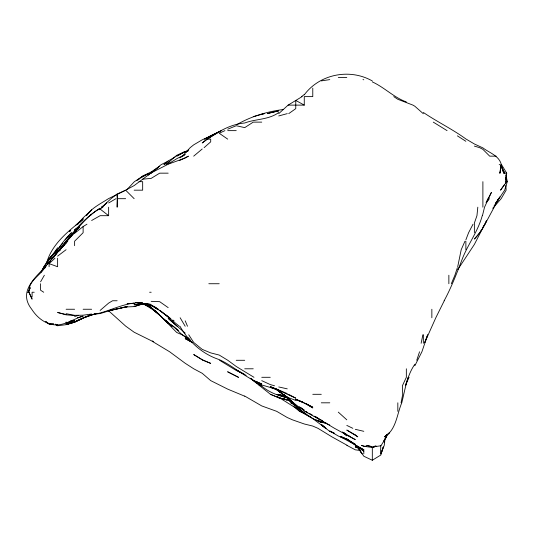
<?xml version="1.0" encoding="UTF-8"?>
<svg xmlns="http://www.w3.org/2000/svg" width="534" height="534" viewBox="0 0 534 534"><rect width="100%" height="100%" fill="white"/><g stroke="black" fill="none" stroke-linecap="round" stroke-linejoin="round"><path stroke-width="0.8" d="M505.438 179.351L505.498 177.802M101.881 207.185L111.005 198.681L117.146 194.029L117.5 198.681L117.146 207.185L117.146 194.029L125.65 190.177L134.154 185.565L151.175 172.889L167.322 164.659M383.726 440.764L386.636 436.839L386.723 435.29M477.817 207.185L476.949 215.689L474.379 223.038L474.379 232.704M385.067 438.381L384.253 445.343L380.956 453.847L382.938 447.659M499.897 172.469L499.897 173.163L500.885 165.433M384.18 442.252L384.4 440.704M501.546 164.659L506.719 173.163L505.351 181.667L507.3 181.667L505.892 174.711M499.897 173.163L501.359 164.659C499.156 155.608 489.491 152.944 482.89 147.891L474.379 143.98L465.875 138.953C452.338 129.108 437.186 121.845 423.349 112.46M401.074 402.816L402.723 394.306L402.376 385.802L406.341 377.298L406.341 368.794M421.139 343.275L422.875 334.771M482.442 215.689L484.538 207.185L491.393 192.44L488.483 197.987M457.711 266.726L461.202 249.712L464.967 241.208M414.838 364.261C406.861 375.696 405.086 389.653 401.768 402.816C396.809 414.404 396.361 429.683 384.527 436.839L389.326 432.854L385.101 436.839M383.265 446.891L380.815 455.021L372.318 460.255L363.808 456.223L356.438 445.343M387.157 434.516L386.489 436.839L381.229 445.343M46.458 263.629C51.458 244.238 68.198 231.235 83.124 219.32L79.646 222.571M405.593 385.188L408.196 377.298M507.3 181.667L504.67 190.177L494.117 205.877M457.371 267.734L454.901 275.23L451.33 283.734M416.734 360.29L419.564 351.779M482.249 215.689C478.15 230.975 468.391 243.671 462.557 258.222C457.031 272.647 451.51 287.132 444.154 300.749M386.202 435.29L385.661 436.839L386.576 434.709M465.875 239.833L468.598 232.704L473.031 224.2M424.71 342.501L427.687 334.771L421.907 351.779L414.838 365.757M405.593 385.181L406.341 383.312M30.251 287.606L28.382 292.245L30.138 287.986M486.581 220.655L474.379 244.432L457.798 269.557M47.613 261.767L49.101 258.222L47.486 261.767M486.527 220.655C483.757 227.517 479.525 233.745 474.379 239.052L479.792 232.704L481.728 229.306M424.724 342.568L435.817 317.757L444.261 300.749M406.341 383.352L409.077 377.298M42.54 270.244L44.162 266.726L41.665 271.359M47.339 262.287L49.322 258.222L44.282 266.726L45.597 264.764M48.047 260.832L49.101 258.616L57.612 249.712L62.705 243.17M40.958 272.42L43.855 266.726L49.101 258.696M40.591 281.825L44.362 275.23M487.248 200.096L488.123 198.681M148.686 175.125L151.175 171.941L159.673 166.174M49.101 259.537L57.612 247.776M486.628 201.298L488.29 198.681L487.388 200.07M495.352 203.915L499.897 196.939L495.332 203.915L498.729 198.681L485.026 224.2L482.89 227.264M63.045 246.388L66.116 241.722L62.491 247.048M46.471 263.462L47.786 261.5M504.643 184.283L500.545 190.177L506.793 181.667L505.978 175.486M505.551 182.975L506.466 181.667M49.562 262.167L50.476 260.852M51.391 259.537L65.949 241.208L63.005 245.133M62.491 247.149L63.399 245.867M64.307 244.579L66.116 242.015L59.801 249.712L63.486 245.7M380.482 453.847L380.815 445.343M49.936 258.222L49.101 259.377L57.251 249.712L49.936 258.222C58.126 250.519 63.125 240.2 71.523 232.704L65.175 239.973M44.863 268.015L45.811 266.726L44.863 267.914M59.541 251.007L60.509 249.712M486.294 202.526L489.217 198.681L486.053 202.499M492.728 208.327L501.152 198.681L506.132 190.177L505.872 185.538M66.116 242.109L60.075 249.712L66.116 242.256L57.612 251.761L53.393 257.575L57.612 252.015L47.519 264.377M66.116 242.269C59.841 250.967 51.471 257.875 45.383 266.726C40.304 275.824 28.395 280.483 28.889 292.245L32.093 299.153L29.003 292.245L27.414 292.245M74.62 233.311L83.124 226.556L86.969 224.2M64.08 245.346L66.116 242.85M74.179 232.704L66.89 241.208L76.135 230.882M77.65 229.059L79.165 227.237M52.779 258.222L53.747 257.068M74.62 232.17C82.042 223.232 89.759 214.114 100.132 208.474L98.957 209.522L100.132 208.494M66.116 243.13L67.765 241.208M74.62 232.704L76.188 230.882L74.62 232.657M77.764 229.059L79.332 227.237L77.236 229.633M70.648 236.348L66.116 241.208L73.445 232.704L66.49 241.208C75.708 228.305 86.662 216.637 100.132 208.12M46.471 265.552C35.251 277.733 17.756 291.497 31.706 309.253L32.093 309.827C37.774 318.444 46.885 325.313 57.612 324.932C66.843 324.211 74.413 318.551 83.124 316.148L77.35 317.757M64.541 244.552L66.116 242.83M126.972 189.59L134.394 181.667L142.665 176.347L149.206 173.163L140.696 177.956M75.708 225.335L83.124 218.273L77.704 224.2L83.124 217.825L91.634 209.935L86.334 215.689C91.808 207.813 100.619 203.741 108.429 198.681L117.146 194.416M304.267 94.845C319.766 73.986 349.857 68.132 372.318 80.968M49.101 266.726L49.101 263.642L54.955 258.222M278.755 113.629L288.12 105.118L302.097 96.614M74.62 230.888L76.355 229.34M204.108 147.644L210.703 141.844L210.703 139.14L206.905 139.14L202.206 142.978C214.815 133.667 228.706 124.402 244.726 122.987C255.926 118.795 268.629 119.896 278.755 112.534M104.377 205.069L106.813 202.947L104.27 205.069M101.78 207.185L103.022 206.124M193.695 156.155L202.206 148.986M157.85 167.676L151.175 173.163L161.121 164.659L168.183 161.094L163.938 164.659L168.183 160.954L175.092 156.956M166.248 164.659L168.183 163.084M98.917 209.782L100.132 208.794M136.657 180.719L142.665 175.986L152.59 171.401M169.492 161.795L166.027 164.659L176.687 155.314L185.191 151.442L176.687 156.155L188.736 149.86M301.57 96.614L304.267 94.531M57.612 256.133L66.082 249.712M219.214 131.671L210.703 135.823L206.244 139.14L210.703 135.823L221.396 130.636L206.905 139.14M138.079 179.811L139.387 178.883M288.74 113.629L295.763 108.642L295.763 100.419L304.267 105.118L304.267 96.614L312.777 96.614L312.777 88.11M179.898 157.917L182.468 156.155L190.177 147.644L193.695 144.854L202.206 139.815L210.703 135.97L204.629 139.14L210.703 135.823M102.908 207.185L100.132 209.074L108.642 215.689L108.642 207.185M182.721 156.155L185.191 154.473L176.687 158.745L168.183 164.025M100.132 310.421L108.642 303.092L112.601 300.749L117.146 300.749M101.467 207.185L104.077 205.63M108.642 202.973L115.945 198.681M91.634 220.495L100.132 215.689L108.642 215.689M188.028 150.835L185.191 152.43L188.028 151.015M236.949 124.555C251.12 116.359 267.214 111.586 283.394 109.497M68.953 322.242L66.116 323.637L70.368 321.802M83.124 317.917L74.62 322.115L66.116 324.685L57.612 325.747L55.643 324.251M117.854 194.069L124.943 190.591M83.124 318.084L74.62 322.242L66.116 324.572L74.62 322.115L90.893 314.686M224.934 130.636L219.214 133.246L227.718 139.14M179.524 160.547L188.429 156.155L185.191 158.031L168.183 164.192M83.584 317.757L90.9 314.659M227.718 129.201L236.228 125.724L244.726 127.626L253.236 122.132L261.747 122.132M372.318 447.485L375.756 446.144L372.318 447.485L363.808 446.291L361.465 445.343L363.808 446.084M83.811 317.757L95.499 313.732L83.651 317.757L74.62 321.742L66.116 322.763M134.154 306.596L142.665 303.933L148.078 304.193L142.665 303.946L134.154 306.596L125.65 306.99L108.642 310.921L114.149 309.253L100.132 313.591L93.951 314.085M253.236 116.652L264.297 113.629L261.747 114.223M74.62 316.508L78.485 315.42M372.318 447.372L376.704 446.157M278.755 115.938L287.259 113.629M117.921 308.745L125.65 306.763M115.938 309.253L117.146 308.946M125.65 307.057L127.199 306.75L108.642 310.654L115.124 309.406M91.634 314.76C109.049 312.377 124.682 301.396 142.665 302.998L137.251 302.524M373.847 446.391L375.382 446.09M140.342 304.233L142.665 303.813L151.175 307.123L145.502 304.587M69.206 321.468L74.62 320.634L70.755 320.954M321.281 80.888L329.785 79.606M380.815 445.777L372.318 447.011L366.684 445.343L371.51 446.497M91.634 314.019L83.124 315.2L74.62 315.32L66.116 313.672M142.665 179.184L151.175 178.376L159.673 173.163L168.183 173.163M338.289 77.577L346.8 77.45M49.101 324.045L53.74 324.004L49.101 323.931L45.831 321.622L49.101 323.931M288.12 105.118L304.267 105.118M227.718 130.636L236.228 130.636M496.173 156.155L489.698 156.155L482.89 149.353L479.579 147.644L474.379 146.089M499.203 164.659L499.897 164.659M500.985 164.659L501.359 164.659M501.246 166.207L503.736 173.163L506.719 173.163M138.927 181.667L142.665 181.667L142.665 190.177L134.154 190.177M117.5 198.681L125.65 198.681M208.821 283.734L219.214 283.734M34.223 292.245L32.093 292.245L32.093 297.098M149.613 292.245L151.175 292.245M66.116 309.253L74.62 309.253M83.124 309.253L91.634 309.253M236.228 360.29L244.726 360.29M244.726 368.794L253.236 368.794M261.747 377.298L270.244 377.298M312.777 394.306L321.281 394.306M321.281 402.816L329.785 402.816M385.928 436.839L386.636 436.839M151.175 301.343L159.673 301.67L168.183 307.637M364.582 446.13L366.905 446.291M74.62 315.541L66.116 314.84L57.612 312.477L66.116 314.539M145.755 303.733L135.703 302.464L151.175 304.427L142.665 303.405L134.154 304.814L142.665 303.405L151.175 305.381L158.218 309.253L153.732 306.216M359.943 450.436L355.297 449.822L346.86 445.343M142.665 303.946L151.175 305.341L157.483 309.253L154.96 307.424M362.973 79.606L363.808 79.78M278.755 386.963L287.259 388.852M270.458 394.306L278.755 397.757L287.259 399.766L278.755 397.757L270.458 394.306L250.272 378.252M355.297 429.316L363.808 431.312M288.587 394.306L295.763 398.144L270.244 386.576L278.755 389.913L261.747 384.967L253.236 380.515L261.747 383.879C246.174 378.519 234.212 366.331 219.214 359.602C202.186 353.975 188.729 341.66 179.971 326.261M326.695 423.395C310.494 420.966 299.888 408.236 287.259 399.485C294.007 402.643 298.186 409.084 304.267 413.122L291.985 402.816L297.017 406.407M323.604 422.321L315.748 419.824L321.281 422.581L318.604 420.745M278.755 397.757L287.259 400.133L282.619 398.504M358.394 447.872L355.297 447.005L358.394 448.006M274.543 385.802L270.244 384.567L261.747 380.662M278.755 389.913L271.018 387.45L278.755 390.541L275.918 388.966M283.394 395.787L278.755 394.306C289.027 396.575 295.015 405.873 304.267 410.219L300.996 407.636M279.522 395.387L287.259 397.857C278.047 395.674 269.049 392.296 261.747 386.089L257.008 382.03M325.92 422.888L321.281 421.339L329.785 425.004M302.725 402.035L295.763 399.659L303.492 402.529M306.589 414.391L299.461 411.32L293.226 405.947M253.977 377.298L236.228 366.464L227.718 360.23L219.214 355.057L210.703 352.894L202.206 349.376L193.695 342.454L188.722 334.771M49.101 263.642L57.612 266.726L57.612 258.222M56.063 324.512L57.612 325.086L57.612 325.747M295.763 400.413L287.259 397.196L274.496 388.398M189.056 338.236C180.332 335.986 176.353 326.808 168.183 323.377C159.94 316.729 153.905 306.85 143.372 303.639M345.371 438.881L338.289 436.018L329.785 431.018L334.037 432.981M334.037 433.147L329.785 431.365L312.777 418.616L300.088 411.32L295.763 407.989L279.436 397.763M276.632 396.402L278.755 397.303M345.425 438.881L340.619 436.839L355.297 444.929L346.8 439.021L341.493 436.839L346.8 439.202L355.297 444.348L346.8 439.021L363.808 451.217L357.586 446.324M302.851 402.209L295.763 399.178L312.777 407.182L306.396 403.904M279.462 390.221L287.259 393.578M56.19 324.458L57.612 325.086M357.426 446.918L355.297 445.97L359.228 448.64M300.722 409.658L295.763 407.435L300.221 409.551M307.204 412.275L305.114 411.32L307.898 412.769M276.959 394.306L278.755 395.14M244.726 396.208L227.718 389.132L210.703 380.615L202.206 373.293L193.749 368.794L185.191 363.28L169.652 351.779L151.175 340.659L134.154 332.235L125.65 326.1L108.642 310.808M346.8 425.404L352.841 428.328M406.341 101.941C393.745 97.348 384.36 87.376 372.318 81.889M192.28 342.227L185.191 338.649L192.28 342.508M55.483 324.565L57.612 325.647L55.643 324.178M350.985 437.233L355.297 439.629L334.524 428.328L314.119 416.133M290.536 402.816L295.763 405.513L298.306 407.449M309.293 413.496L312.076 414.945L310.648 414.11M244.726 374.628L246.174 375.395M321.281 420.004L322.703 420.772M363.808 449.728L355.757 445.343L363.808 449.728L363.808 453.847M315.507 416.814L318.925 418.696M244.018 374.241L236.228 369.922L244.018 374.14L236.228 370.462L219.607 360.29M190.151 339.611L182.021 334.771L176.687 332.468L160.781 316.121M304.267 413.436L310.648 417.041M457.371 135.85L465.875 141.29M244.726 396.061L261.747 405.927L276.659 411.32L287.259 417.528L292.445 419.824L304.267 423.976L312.777 426.065L317.984 428.328L331.888 436.839L347.22 445.343M433.288 122.132L447.071 130.636M142.665 303.466L152.29 309.253L159.673 315.033L153.104 309.253L147.244 305.281L151.175 308.045L162.556 317.757M304.267 402.816L312.777 407.929L306.876 404.091M152.45 340.932L153.725 341.713M282.619 394.306L287.259 397.196L293.486 402.816L283.481 394.306M281.458 393.044L278.755 391.355L282.506 393.885M344.837 433.288L346.8 434.769L343.529 432.707L350.03 436.839M43.735 292.245L40.591 290.236L40.591 283.734M343.529 432.653L346.8 434.769M393.765 96.614L397.83 99.304L412.956 105.118L414.838 106.239L423.349 113.742M169.458 323.731L173.276 326.261M315.487 416.64L320.233 419.824L304.267 411.053L299.407 406.741M191.733 341.94L185.191 337.488L191.866 342.307M170.867 318.658L154.439 306.863M172.809 320.013L174.097 320.914M255.853 381.556L261.747 385.802L258.096 382.798M152.437 305.595L153.699 306.509M251.314 378.706L252.595 379.641M255.853 381.383L261.747 385.802L257.161 382.271M357.92 447.318L355.297 445.343L357.92 447.385M276.786 389.359L278.755 390.888M325.787 428.328L321.281 424.837L325.74 428.328M279.375 391.375L282.506 393.818M255.659 382.004L256.867 382.951M256.36 382.851L251.414 378.846M155.901 311.729L152.757 309.253L159.673 315.033M157.79 313.218L159.673 314.7M173.844 326.715L178.556 330.546M165.747 314.853L168.183 316.829L159.673 310.227L179.324 326.261M185.191 333.136L168.183 318.384L177.154 326.261M348.535 435.417L350.271 436.839M258.843 384.767L260.085 385.802M342.548 432.086L346.8 435.844L342.681 432.086M338.289 412.128L346.8 419.824M168.183 322.883L171.915 326.261L166.608 320.954M321.868 424.61L325.947 428.328L323.878 426.125M155.548 310.962L162.263 317.757L168.183 322.443L162.276 317.757L160.193 315.501M125.65 190.177L134.154 198.681M356.338 445.343L362.025 453.847L357.82 446.758M180.145 317.757L185.191 326.261M502.788 169.618L504.777 173.163L501.032 165.366M185.191 320.827L187.507 326.261M501.066 164.659L503.736 173.163M506.005 177.802L506.192 179.351M482.89 181.667L482.89 207.185M465.875 241.208L465.875 249.712M448.86 275.23L448.86 283.734M431.852 309.253L431.852 317.757M423.349 334.771L423.349 343.275M397.83 402.816L397.83 411.32M372.318 448.133L372.318 460.255M83.124 226.556L83.124 232.704L74.62 241.208L74.62 245.687M66.116 321.995L66.116 323.123M70.508 230.635L69.34 231.669L70.508 230.635M91.634 214.334L89.792 215.689L91.634 214.388M78.004 227.471L74.62 229.807L78.017 227.471M270.244 112.747L267.414 113.629L278.755 110.845L270.244 112.747M134.154 303.265L127.199 303.726L134.154 303.265M203.027 360.29L193.695 354.536L202.206 359.696L210.703 363.374L203.027 360.29M238.444 377.298L227.718 371.818L238.444 377.298M355.297 434.93L346.8 430.057L357.8 436.839L355.297 434.93M287.259 397.189L283.127 394.306L287.259 397.203"/></g></svg>
